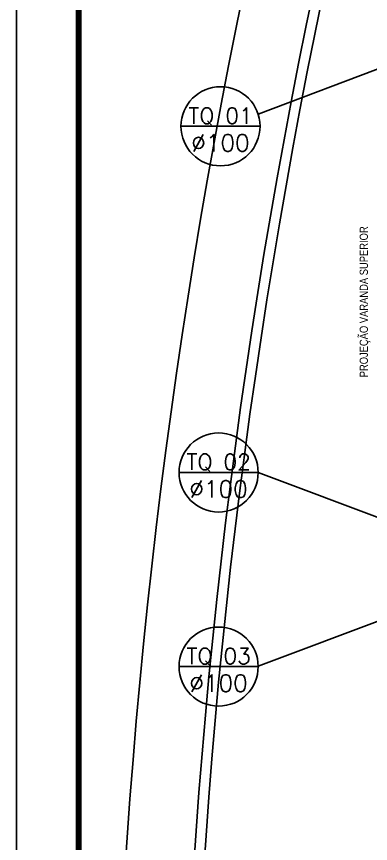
# Model space of a CAD drawing. Header units: millimetres. Extents: x 4156 to 4603, y 996 to 1078.
# Drawn here: x 4231.03 to 4236.74, y 1053.65 to 1066.99 of the extents above; entities that cross this region are included whole.
import ezdxf
from ezdxf.enums import TextEntityAlignment as Align

# ---------------------------------------------------------------- set-up
doc = ezdxf.new("R2010")
doc.units = ezdxf.units.MM
doc.header["$LTSCALE"] = 20
for name, color, linetype in [('-HIDRO', 8, 'Continuous'), ('A-PEN-C', 4, 'Continuous'), ('P2', 1, 'Continuous')]:
    doc.layers.add(name, color=color, linetype=linetype)
doc.styles.add('F2', font='ARIALN.TTF')
doc.styles.add('ROMANS', font='romans__.ttf', dxfattribs={"height": 0.1})

msp = doc.modelspace()

# ---------------------------------------------------------------- linework, layer by layer
at = {"layer": '-HIDRO'}
for points in [[(4235.847, 1072.341, 0.099318), (4233.597, 1032.419, 0.188246), (4257.384, 999.911)], [(4236.984, 1072.341, 0.099873), (4234.677, 1032.639, 0.183533), (4257.199, 1001.342)], [(4237.109, 1072.177, 0.099477), (4234.839, 1032.672, 0.184298), (4257.444, 1001.375)]]:
    msp.add_lwpolyline(points, format="xyb", dxfattribs=at)
at = {"layer": 'A-PEN-C'}
for p, q in [((4238.23, 1066.666), (4234.929, 1065.42)), ((4234.96, 1065.223), (4233.684, 1065.223)), ((4234.93, 1059.636), (4233.653, 1059.636)), ((4238.23, 1058.391), (4234.929, 1059.636)), ((4238.23, 1057.756), (4234.929, 1056.51)), ((4234.93, 1056.504), (4233.653, 1056.504))]:
    msp.add_line(p, q, dxfattribs=at)
for centre in [(4234.322, 1065.223), (4234.291, 1059.636), (4234.291, 1056.504)]:
    msp.add_circle(centre, 0.638, dxfattribs=at)
at = {"layer": 'P2'}
msp.add_lwpolyline([(4290.435, 996.216), (4290.435, 1077.816), (4231.035, 1077.816), (4231.035, 996.216)], close=True, dxfattribs=at)
at = {"layer": 'P2', "const_width": 0.1}
msp.add_lwpolyline([(4289.435, 997.216), (4289.435, 1076.816), (4232.035, 1076.816), (4232.035, 997.216)], close=True, dxfattribs=at)

# ---------------------------------------------------------------- texts
at = {"layer": '-HIDRO', "style": 'F2'}
msp.add_text('PROJEÇÃO VARANDA SUPERIOR', height=0.132, rotation=90, dxfattribs=at).set_placement((4236.697, 1061.172))
at = {"layer": 'A-PEN-C', "style": 'ROMANS'}
for s, height, p in [('TQ 01', 0.2574, (4234.322, 1065.264)), ('%%C100', 0.2743, (4234.321, 1064.817)), ('TQ 02', 0.2574, (4234.291, 1059.677)), ('%%C100', 0.2743, (4234.29, 1059.23)), ('TQ 03', 0.2574, (4234.291, 1056.545)), ('%%C100', 0.2743, (4234.29, 1056.098))]:
    msp.add_text(s, height=height, dxfattribs=at).set_placement(p, align=Align.CENTER)

doc.saveas('drawing.dxf')
